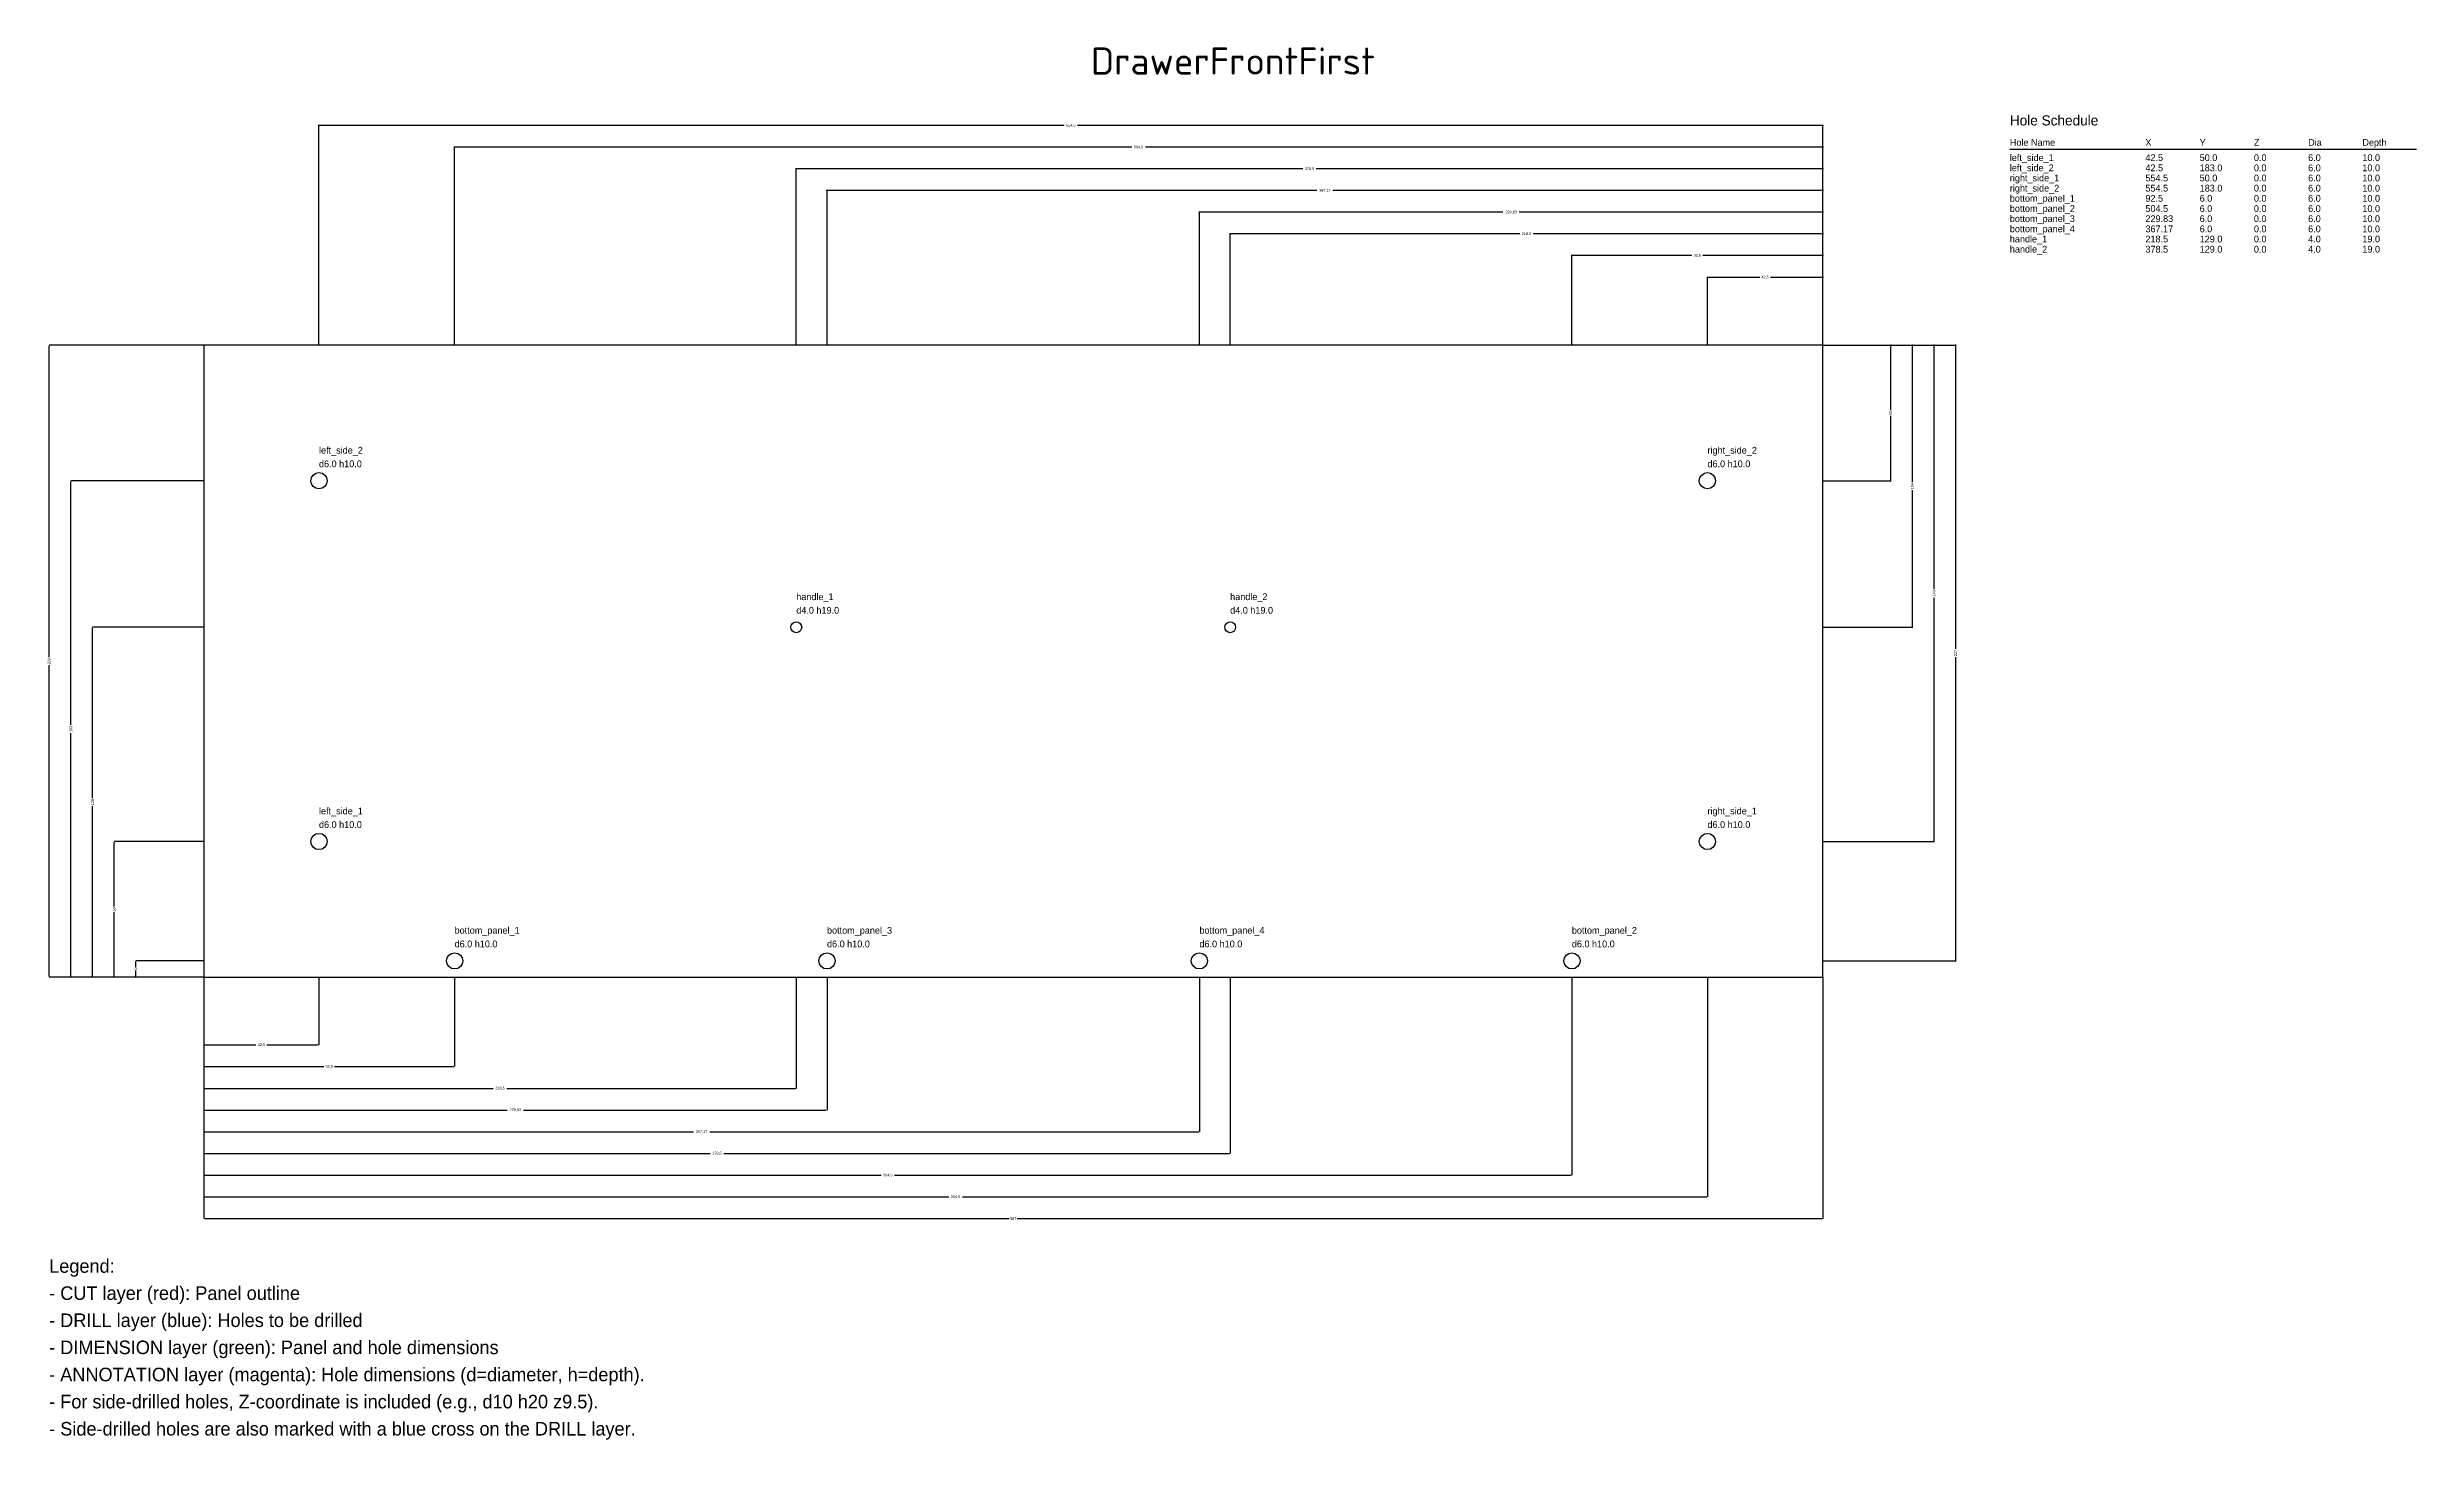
# Model space of a CAD drawing. Header units: millimetres. Extents: x -58 to 816, y -171 to 343.
import ezdxf
from ezdxf.enums import TextEntityAlignment as Align

# ---------------------------------------------------------------- set-up
doc = ezdxf.new("R2010")
doc.units = ezdxf.units.MM
for name, color, linetype in [('ANNOTATION', 6, 'Continuous'), ('CUT', 1, 'Continuous'), ('DIMENSION', 3, 'Continuous')]:
    doc.layers.add(name, color=color, linetype=linetype)
doc.styles.add('Title', font='ISOCPEUR.ttf')
doc.dimstyles.get("Standard").update_dxf_attribs({"dimtxt": 2.5, "dimasz": 2.5, "dimexe": 1.25, "dimexo": 0.625, "dimtad": 1, "dimtxsty": 'Standard', "dimcen": 2.5, "dimazin": 3, "dimtfac": 1, "dimtmove": 0, "dimatfit": 3})

# ---------------------------------------------------------------- blocks, each defined once
blk = doc.blocks.new('_CLOSEDFILLED')
at = {"color": 0, "linetype": 'ByBlock'}
blk.add_solid([(-1, 0.2), (0, 0), (-1, -0.2)], dxfattribs=at)
blk = doc.blocks.new('*D0')
for p, q in [((0, 0), (0, -25)), ((42.5, 0), (42.5, -25)), ((0.25, -25), (19.25, -25)), ((23.25, -25), (42.25, -25))]:
    blk.add_line(p, q)
at = {"layer": 'Defpoints'}
for p in [(0, 0), (42.5, 0), (0, -25)]:
    blk.add_point(p, dxfattribs=at)
at = {"layer": 'DIMENSION', "xscale": 0.25, "yscale": 0.25, "rotation": 180}
blk.add_blockref('_CLOSEDFILLED', (0, -25), dxfattribs=at)
at = {"layer": 'DIMENSION', "xscale": 0.25, "yscale": 0.25}
blk.add_blockref('_CLOSEDFILLED', (42.5, -25), dxfattribs=at)
at = {"layer": 'DIMENSION', "insert": (21.25, -25), "char_height": 1, "attachment_point": 5}
blk.add_mtext('42,5', dxfattribs=at)
blk = doc.blocks.new('*D2')
for p, q in [((0, 0), (0, -33)), ((92.5, 0), (92.5, -33)), ((0.25, -33), (44.25, -33)), ((48.25, -33), (92.25, -33))]:
    blk.add_line(p, q)
at = {"layer": 'Defpoints'}
for p in [(0, 0), (92.5, 0), (0, -33)]:
    blk.add_point(p, dxfattribs=at)
at = {"layer": 'DIMENSION', "xscale": 0.25, "yscale": 0.25, "rotation": 180}
blk.add_blockref('_CLOSEDFILLED', (0, -33), dxfattribs=at)
at = {"layer": 'DIMENSION', "xscale": 0.25, "yscale": 0.25}
blk.add_blockref('_CLOSEDFILLED', (92.5, -33), dxfattribs=at)
at = {"layer": 'DIMENSION', "insert": (46.25, -33), "char_height": 1, "attachment_point": 5}
blk.add_mtext('92,5', dxfattribs=at)
blk = doc.blocks.new('*D3')
for p, q in [((0, 0), (0, -41)), ((218.5, 0), (218.5, -41)), ((0.25, -41), (106.75, -41)), ((111.75, -41), (218.25, -41))]:
    blk.add_line(p, q)
at = {"layer": 'Defpoints'}
for p in [(0, 0), (218.5, 0), (0, -41)]:
    blk.add_point(p, dxfattribs=at)
at = {"layer": 'DIMENSION', "xscale": 0.25, "yscale": 0.25, "rotation": 180}
blk.add_blockref('_CLOSEDFILLED', (0, -41), dxfattribs=at)
at = {"layer": 'DIMENSION', "xscale": 0.25, "yscale": 0.25}
blk.add_blockref('_CLOSEDFILLED', (218.5, -41), dxfattribs=at)
at = {"layer": 'DIMENSION', "insert": (109.25, -41), "char_height": 1, "attachment_point": 5}
blk.add_mtext('218,5', dxfattribs=at)
blk = doc.blocks.new('*D4')
for p, q in [((0, 0), (0, -49)), ((229.83, 0), (229.83, -49)), ((0.25, -49), (111.915, -49)), ((117.915, -49), (229.58, -49))]:
    blk.add_line(p, q)
at = {"layer": 'Defpoints'}
for p in [(0, 0), (229.83, 0), (0, -49)]:
    blk.add_point(p, dxfattribs=at)
at = {"layer": 'DIMENSION', "xscale": 0.25, "yscale": 0.25, "rotation": 180}
blk.add_blockref('_CLOSEDFILLED', (0, -49), dxfattribs=at)
at = {"layer": 'DIMENSION', "xscale": 0.25, "yscale": 0.25}
blk.add_blockref('_CLOSEDFILLED', (229.83, -49), dxfattribs=at)
at = {"layer": 'DIMENSION', "insert": (114.915, -49), "char_height": 1, "attachment_point": 5}
blk.add_mtext('229,83', dxfattribs=at)
blk = doc.blocks.new('*D5')
for p, q in [((0, 0), (0, -57)), ((367.17, 0), (367.17, -57)), ((0.25, -57), (180.585, -57)), ((186.585, -57), (366.92, -57))]:
    blk.add_line(p, q)
at = {"layer": 'Defpoints'}
for p in [(0, 0), (367.17, 0), (0, -57)]:
    blk.add_point(p, dxfattribs=at)
at = {"layer": 'DIMENSION', "xscale": 0.25, "yscale": 0.25, "rotation": 180}
blk.add_blockref('_CLOSEDFILLED', (0, -57), dxfattribs=at)
at = {"layer": 'DIMENSION', "xscale": 0.25, "yscale": 0.25}
blk.add_blockref('_CLOSEDFILLED', (367.17, -57), dxfattribs=at)
at = {"layer": 'DIMENSION', "insert": (183.585, -57), "char_height": 1, "attachment_point": 5}
blk.add_mtext('367,17', dxfattribs=at)
blk = doc.blocks.new('*D6')
for p, q in [((0, 0), (0, -65)), ((378.5, 0), (378.5, -65)), ((0.25, -65), (186.75, -65)), ((191.75, -65), (378.25, -65))]:
    blk.add_line(p, q)
at = {"layer": 'Defpoints'}
for p in [(0, 0), (378.5, 0), (0, -65)]:
    blk.add_point(p, dxfattribs=at)
at = {"layer": 'DIMENSION', "xscale": 0.25, "yscale": 0.25, "rotation": 180}
blk.add_blockref('_CLOSEDFILLED', (0, -65), dxfattribs=at)
at = {"layer": 'DIMENSION', "xscale": 0.25, "yscale": 0.25}
blk.add_blockref('_CLOSEDFILLED', (378.5, -65), dxfattribs=at)
at = {"layer": 'DIMENSION', "insert": (189.25, -65), "char_height": 1, "attachment_point": 5}
blk.add_mtext('378,5', dxfattribs=at)
blk = doc.blocks.new('*D7')
for p, q in [((0, 0), (0, -73)), ((504.5, 0), (504.5, -73)), ((0.25, -73), (249.75, -73)), ((254.75, -73), (504.25, -73))]:
    blk.add_line(p, q)
at = {"layer": 'Defpoints'}
for p in [(0, 0), (504.5, 0), (0, -73)]:
    blk.add_point(p, dxfattribs=at)
at = {"layer": 'DIMENSION', "xscale": 0.25, "yscale": 0.25, "rotation": 180}
blk.add_blockref('_CLOSEDFILLED', (0, -73), dxfattribs=at)
at = {"layer": 'DIMENSION', "xscale": 0.25, "yscale": 0.25}
blk.add_blockref('_CLOSEDFILLED', (504.5, -73), dxfattribs=at)
at = {"layer": 'DIMENSION', "insert": (252.25, -73), "char_height": 1, "attachment_point": 5}
blk.add_mtext('504,5', dxfattribs=at)
blk = doc.blocks.new('*D8')
for p, q in [((0, 0), (0, -81)), ((554.5, 0), (554.5, -81)), ((0.25, -81), (274.75, -81)), ((279.75, -81), (554.25, -81))]:
    blk.add_line(p, q)
at = {"layer": 'Defpoints'}
for p in [(0, 0), (554.5, 0), (0, -81)]:
    blk.add_point(p, dxfattribs=at)
at = {"layer": 'DIMENSION', "xscale": 0.25, "yscale": 0.25, "rotation": 180}
blk.add_blockref('_CLOSEDFILLED', (0, -81), dxfattribs=at)
at = {"layer": 'DIMENSION', "xscale": 0.25, "yscale": 0.25}
blk.add_blockref('_CLOSEDFILLED', (554.5, -81), dxfattribs=at)
at = {"layer": 'DIMENSION', "insert": (277.25, -81), "char_height": 1, "attachment_point": 5}
blk.add_mtext('554,5', dxfattribs=at)
blk = doc.blocks.new('*D9')
for p, q in [((0, 0), (0, -89)), ((597, 0), (597, -89)), ((0.25, -89), (297, -89)), ((300, -89), (596.75, -89))]:
    blk.add_line(p, q)
at = {"layer": 'Defpoints'}
for p in [(0, 0), (597, 0), (0, -89)]:
    blk.add_point(p, dxfattribs=at)
at = {"layer": 'DIMENSION', "xscale": 0.25, "yscale": 0.25, "rotation": 180}
blk.add_blockref('_CLOSEDFILLED', (0, -89), dxfattribs=at)
at = {"layer": 'DIMENSION', "xscale": 0.25, "yscale": 0.25}
blk.add_blockref('_CLOSEDFILLED', (597, -89), dxfattribs=at)
at = {"layer": 'DIMENSION', "insert": (298.5, -89), "char_height": 1, "attachment_point": 5}
blk.add_mtext('597', dxfattribs=at)
blk = doc.blocks.new('*D10')
for p, q in [((573.75, 258), (554.25, 258)), ((554.5, 233), (554.5, 258)), ((597.25, 258), (577.75, 258)), ((597, 233), (597, 258))]:
    blk.add_line(p, q)
at = {"layer": 'Defpoints'}
for p in [(597, 258), (554.5, 233), (597, 233)]:
    blk.add_point(p, dxfattribs=at)
at = {"layer": 'DIMENSION', "xscale": 0.25, "yscale": 0.25}
blk.add_blockref('_CLOSEDFILLED', (554.5, 258), dxfattribs=at)
at = {"layer": 'DIMENSION', "xscale": 0.25, "yscale": 0.25, "rotation": 180}
blk.add_blockref('_CLOSEDFILLED', (597, 258), dxfattribs=at)
at = {"layer": 'DIMENSION', "insert": (575.75, 258), "char_height": 1, "attachment_point": 5}
blk.add_mtext('42,5', dxfattribs=at)
blk = doc.blocks.new('*D11')
for p, q in [((548.75, 266), (504.25, 266)), ((504.5, 233), (504.5, 266)), ((597.25, 266), (552.75, 266)), ((597, 233), (597, 266))]:
    blk.add_line(p, q)
at = {"layer": 'Defpoints'}
for p in [(597, 266), (504.5, 233), (597, 233)]:
    blk.add_point(p, dxfattribs=at)
at = {"layer": 'DIMENSION', "xscale": 0.25, "yscale": 0.25}
blk.add_blockref('_CLOSEDFILLED', (504.5, 266), dxfattribs=at)
at = {"layer": 'DIMENSION', "xscale": 0.25, "yscale": 0.25, "rotation": 180}
blk.add_blockref('_CLOSEDFILLED', (597, 266), dxfattribs=at)
at = {"layer": 'DIMENSION', "insert": (550.75, 266), "char_height": 1, "attachment_point": 5}
blk.add_mtext('92,5', dxfattribs=at)
blk = doc.blocks.new('*D12')
for p, q in [((485.25, 274), (378.25, 274)), ((378.5, 233), (378.5, 274)), ((597.25, 274), (490.25, 274)), ((597, 233), (597, 274))]:
    blk.add_line(p, q)
at = {"layer": 'Defpoints'}
for p in [(597, 274), (378.5, 233), (597, 233)]:
    blk.add_point(p, dxfattribs=at)
at = {"layer": 'DIMENSION', "xscale": 0.25, "yscale": 0.25}
blk.add_blockref('_CLOSEDFILLED', (378.5, 274), dxfattribs=at)
at = {"layer": 'DIMENSION', "xscale": 0.25, "yscale": 0.25, "rotation": 180}
blk.add_blockref('_CLOSEDFILLED', (597, 274), dxfattribs=at)
at = {"layer": 'DIMENSION', "insert": (487.75, 274), "char_height": 1, "attachment_point": 5}
blk.add_mtext('218,5', dxfattribs=at)
blk = doc.blocks.new('*D13')
for p, q in [((479.085, 282), (366.92, 282)), ((367.17, 233), (367.17, 282)), ((597.25, 282), (485.085, 282)), ((597, 233), (597, 282))]:
    blk.add_line(p, q)
at = {"layer": 'Defpoints'}
for p in [(597, 282), (367.17, 233), (597, 233)]:
    blk.add_point(p, dxfattribs=at)
at = {"layer": 'DIMENSION', "xscale": 0.25, "yscale": 0.25}
blk.add_blockref('_CLOSEDFILLED', (367.17, 282), dxfattribs=at)
at = {"layer": 'DIMENSION', "xscale": 0.25, "yscale": 0.25, "rotation": 180}
blk.add_blockref('_CLOSEDFILLED', (597, 282), dxfattribs=at)
at = {"layer": 'DIMENSION', "insert": (482.085, 282), "char_height": 1, "attachment_point": 5}
blk.add_mtext('229,83', dxfattribs=at)
blk = doc.blocks.new('*D14')
for p, q in [((410.415, 290), (229.58, 290)), ((229.83, 233), (229.83, 290)), ((597.25, 290), (416.415, 290)), ((597, 233), (597, 290))]:
    blk.add_line(p, q)
at = {"layer": 'Defpoints'}
for p in [(597, 290), (229.83, 233), (597, 233)]:
    blk.add_point(p, dxfattribs=at)
at = {"layer": 'DIMENSION', "xscale": 0.25, "yscale": 0.25}
blk.add_blockref('_CLOSEDFILLED', (229.83, 290), dxfattribs=at)
at = {"layer": 'DIMENSION', "xscale": 0.25, "yscale": 0.25, "rotation": 180}
blk.add_blockref('_CLOSEDFILLED', (597, 290), dxfattribs=at)
at = {"layer": 'DIMENSION', "insert": (413.415, 290), "char_height": 1, "attachment_point": 5}
blk.add_mtext('367,17', dxfattribs=at)
blk = doc.blocks.new('*D15')
for p, q in [((405.25, 298), (218.25, 298)), ((218.5, 233), (218.5, 298)), ((597.25, 298), (410.25, 298)), ((597, 233), (597, 298))]:
    blk.add_line(p, q)
at = {"layer": 'Defpoints'}
for p in [(597, 298), (218.5, 233), (597, 233)]:
    blk.add_point(p, dxfattribs=at)
at = {"layer": 'DIMENSION', "xscale": 0.25, "yscale": 0.25}
blk.add_blockref('_CLOSEDFILLED', (218.5, 298), dxfattribs=at)
at = {"layer": 'DIMENSION', "xscale": 0.25, "yscale": 0.25, "rotation": 180}
blk.add_blockref('_CLOSEDFILLED', (597, 298), dxfattribs=at)
at = {"layer": 'DIMENSION', "insert": (407.75, 298), "char_height": 1, "attachment_point": 5}
blk.add_mtext('378,5', dxfattribs=at)
blk = doc.blocks.new('*D16')
for p, q in [((342.25, 306), (92.25, 306)), ((92.5, 233), (92.5, 306)), ((597.25, 306), (347.25, 306)), ((597, 233), (597, 306))]:
    blk.add_line(p, q)
at = {"layer": 'Defpoints'}
for p in [(597, 306), (92.5, 233), (597, 233)]:
    blk.add_point(p, dxfattribs=at)
at = {"layer": 'DIMENSION', "xscale": 0.25, "yscale": 0.25}
blk.add_blockref('_CLOSEDFILLED', (92.5, 306), dxfattribs=at)
at = {"layer": 'DIMENSION', "xscale": 0.25, "yscale": 0.25, "rotation": 180}
blk.add_blockref('_CLOSEDFILLED', (597, 306), dxfattribs=at)
at = {"layer": 'DIMENSION', "insert": (344.75, 306), "char_height": 1, "attachment_point": 5}
blk.add_mtext('504,5', dxfattribs=at)
blk = doc.blocks.new('*D17')
for p, q in [((317.25, 314), (42.25, 314)), ((42.5, 233), (42.5, 314)), ((597.25, 314), (322.25, 314)), ((597, 233), (597, 314))]:
    blk.add_line(p, q)
at = {"layer": 'Defpoints'}
for p in [(597, 314), (42.5, 233), (597, 233)]:
    blk.add_point(p, dxfattribs=at)
at = {"layer": 'DIMENSION', "xscale": 0.25, "yscale": 0.25}
blk.add_blockref('_CLOSEDFILLED', (42.5, 314), dxfattribs=at)
at = {"layer": 'DIMENSION', "xscale": 0.25, "yscale": 0.25, "rotation": 180}
blk.add_blockref('_CLOSEDFILLED', (597, 314), dxfattribs=at)
at = {"layer": 'DIMENSION', "insert": (319.75, 314), "char_height": 1, "attachment_point": 5}
blk.add_mtext('554,5', dxfattribs=at)
blk = doc.blocks.new('*D18')
for p, q in [((0, 6), (-25, 6)), ((-25, 3.5), (-25, 5.75)), ((-25, 0.25), (-25, 2.5)), ((0, 0), (-25, 0))]:
    blk.add_line(p, q)
at = {"layer": 'Defpoints'}
for p in [(-25, 0), (0, 6), (0, 0)]:
    blk.add_point(p, dxfattribs=at)
at = {"layer": 'DIMENSION', "xscale": 0.25, "yscale": 0.25}
for p, rotation in [((-25, 6), 90), ((-25, 0), 270)]:
    blk.add_blockref('_CLOSEDFILLED', p, dxfattribs=dict(at, rotation=rotation))
at = {"layer": 'DIMENSION', "insert": (-25, 3), "char_height": 1, "attachment_point": 5, "rotation": 90}
blk.add_mtext('6', dxfattribs=at)
blk = doc.blocks.new('*D19')
for p, q in [((0, 50), (-33, 50)), ((-33, 26), (-33, 49.75)), ((-33, 0.25), (-33, 24)), ((0, 0), (-33, 0))]:
    blk.add_line(p, q)
at = {"layer": 'Defpoints'}
for p in [(0, 50), (-33, 0), (0, 0)]:
    blk.add_point(p, dxfattribs=at)
at = {"layer": 'DIMENSION', "xscale": 0.25, "yscale": 0.25}
for p, rotation in [((-33, 50), 90), ((-33, 0), 270)]:
    blk.add_blockref('_CLOSEDFILLED', p, dxfattribs=dict(at, rotation=rotation))
at = {"layer": 'DIMENSION', "insert": (-33, 25), "char_height": 1, "attachment_point": 5, "rotation": 90}
blk.add_mtext('50', dxfattribs=at)
blk = doc.blocks.new('*D20')
for p, q in [((0, 129), (-41, 129)), ((-41, 66), (-41, 128.75)), ((-41, 0.25), (-41, 63)), ((0, 0), (-41, 0))]:
    blk.add_line(p, q)
at = {"layer": 'Defpoints'}
for p in [(0, 129), (-41, 0), (0, 0)]:
    blk.add_point(p, dxfattribs=at)
at = {"layer": 'DIMENSION', "xscale": 0.25, "yscale": 0.25}
for p, rotation in [((-41, 129), 90), ((-41, 0), 270)]:
    blk.add_blockref('_CLOSEDFILLED', p, dxfattribs=dict(at, rotation=rotation))
at = {"layer": 'DIMENSION', "insert": (-41, 64.5), "char_height": 1, "attachment_point": 5, "rotation": 90}
blk.add_mtext('129', dxfattribs=at)
blk = doc.blocks.new('*D21')
for p, q in [((0, 183), (-49, 183)), ((-49, 93), (-49, 182.75)), ((-49, 0.25), (-49, 90)), ((0, 0), (-49, 0))]:
    blk.add_line(p, q)
at = {"layer": 'Defpoints'}
for p in [(0, 183), (-49, 0), (0, 0)]:
    blk.add_point(p, dxfattribs=at)
at = {"layer": 'DIMENSION', "xscale": 0.25, "yscale": 0.25}
for p, rotation in [((-49, 183), 90), ((-49, 0), 270)]:
    blk.add_blockref('_CLOSEDFILLED', p, dxfattribs=dict(at, rotation=rotation))
at = {"layer": 'DIMENSION', "insert": (-49, 91.5), "char_height": 1, "attachment_point": 5, "rotation": 90}
blk.add_mtext('183', dxfattribs=at)
blk = doc.blocks.new('*D22')
for p, q in [((0, 233), (-57, 233)), ((-57, 118), (-57, 232.75)), ((-57, 0.25), (-57, 115)), ((0, 0), (-57, 0))]:
    blk.add_line(p, q)
at = {"layer": 'Defpoints'}
for p in [(0, 233), (-57, 0), (0, 0)]:
    blk.add_point(p, dxfattribs=at)
at = {"layer": 'DIMENSION', "xscale": 0.25, "yscale": 0.25}
for p, rotation in [((-57, 233), 90), ((-57, 0), 270)]:
    blk.add_blockref('_CLOSEDFILLED', p, dxfattribs=dict(at, rotation=rotation))
at = {"layer": 'DIMENSION', "insert": (-57, 116.5), "char_height": 1, "attachment_point": 5, "rotation": 90}
blk.add_mtext('233', dxfattribs=at)
blk = doc.blocks.new('*D23')
for p, q in [((597, 233), (622, 233)), ((622, 233.25), (622, 209)), ((622, 207), (622, 182.75)), ((597, 183), (622, 183))]:
    blk.add_line(p, q)
at = {"layer": 'Defpoints'}
for p in [(597, 233), (622, 233), (597, 183)]:
    blk.add_point(p, dxfattribs=at)
at = {"layer": 'DIMENSION', "xscale": 0.25, "yscale": 0.25}
for p, rotation in [((622, 233), 270), ((622, 183), 90)]:
    blk.add_blockref('_CLOSEDFILLED', p, dxfattribs=dict(at, rotation=rotation))
at = {"layer": 'DIMENSION', "insert": (622, 208), "char_height": 1, "attachment_point": 5, "rotation": 90}
blk.add_mtext('50', dxfattribs=at)
blk = doc.blocks.new('*D24')
for p, q in [((597, 233), (630, 233)), ((630, 233.25), (630, 182.5)), ((630, 179.5), (630, 128.75)), ((597, 129), (630, 129))]:
    blk.add_line(p, q)
at = {"layer": 'Defpoints'}
for p in [(597, 233), (630, 233), (597, 129)]:
    blk.add_point(p, dxfattribs=at)
at = {"layer": 'DIMENSION', "xscale": 0.25, "yscale": 0.25}
for p, rotation in [((630, 233), 270), ((630, 129), 90)]:
    blk.add_blockref('_CLOSEDFILLED', p, dxfattribs=dict(at, rotation=rotation))
at = {"layer": 'DIMENSION', "insert": (630, 181), "char_height": 1, "attachment_point": 5, "rotation": 90}
blk.add_mtext('104', dxfattribs=at)
blk = doc.blocks.new('*D25')
for p, q in [((597, 233), (638, 233)), ((638, 233.25), (638, 143)), ((638, 140), (638, 49.75)), ((597, 50), (638, 50))]:
    blk.add_line(p, q)
at = {"layer": 'Defpoints'}
for p in [(597, 233), (638, 233), (597, 50)]:
    blk.add_point(p, dxfattribs=at)
at = {"layer": 'DIMENSION', "xscale": 0.25, "yscale": 0.25}
for p, rotation in [((638, 233), 270), ((638, 50), 90)]:
    blk.add_blockref('_CLOSEDFILLED', p, dxfattribs=dict(at, rotation=rotation))
at = {"layer": 'DIMENSION', "insert": (638, 141.5), "char_height": 1, "attachment_point": 5, "rotation": 90}
blk.add_mtext('183', dxfattribs=at)
blk = doc.blocks.new('*D26')
for p, q in [((597, 233), (646, 233)), ((646, 233.25), (646, 121)), ((646, 118), (646, 5.75)), ((597, 6), (646, 6))]:
    blk.add_line(p, q)
at = {"layer": 'Defpoints'}
for p in [(597, 233), (646, 233), (597, 6)]:
    blk.add_point(p, dxfattribs=at)
at = {"layer": 'DIMENSION', "xscale": 0.25, "yscale": 0.25}
for p, rotation in [((646, 233), 270), ((646, 6), 90)]:
    blk.add_blockref('_CLOSEDFILLED', p, dxfattribs=dict(at, rotation=rotation))
at = {"layer": 'DIMENSION', "insert": (646, 119.5), "char_height": 1, "attachment_point": 5, "rotation": 90}
blk.add_mtext('227', dxfattribs=at)

msp = doc.modelspace()

# ---------------------------------------------------------------- linework, layer by layer
at = {"layer": 'ANNOTATION'}
msp.add_line((666, 305.25), (816, 305.25), dxfattribs=at)
at = {"layer": 'CUT'}
for p, q in [((597, 233), (0, 233)), ((0, 233), (0, 0)), ((597, 0), (597, 233)), ((39.5, 183), (39.7284, 184.148)), ((39.7284, 184.148), (40.3787, 185.121)), ((40.3787, 185.121), (41.3519, 185.772)), ((41.3519, 185.772), (42.5, 186)), ((42.5, 186), (43.648, 185.772)), ((43.648, 185.772), (44.6213, 185.121)), ((44.6213, 185.121), (45.2716, 184.148)), ((45.2716, 184.148), (45.5, 183)), ((551.5, 183), (551.728, 184.148)), ((551.728, 184.148), (552.379, 185.121)), ((552.379, 185.121), (553.352, 185.772)), ((553.352, 185.772), (554.5, 186)), ((554.5, 186), (555.648, 185.772)), ((555.648, 185.772), (556.621, 185.121)), ((556.621, 185.121), (557.272, 184.148)), ((557.272, 184.148), (557.5, 183)), ((39.7284, 181.852), (39.5, 183)), ((40.3787, 180.879), (39.7284, 181.852)), ((41.3519, 180.228), (40.3787, 180.879)), ((42.5, 180), (41.3519, 180.228)), ((43.648, 180.228), (42.5, 180)), ((44.6213, 180.879), (43.648, 180.228)), ((45.2716, 181.852), (44.6213, 180.879)), ((45.5, 183), (45.2716, 181.852)), ((551.728, 181.852), (551.5, 183)), ((552.379, 180.879), (551.728, 181.852)), ((553.352, 180.228), (552.379, 180.879)), ((554.5, 180), (553.352, 180.228)), ((555.648, 180.228), (554.5, 180)), ((556.621, 180.879), (555.648, 180.228)), ((557.272, 181.852), (556.621, 180.879)), ((557.5, 183), (557.272, 181.852)), ((216.5, 129), (216.652, 129.765)), ((216.652, 128.235), (216.5, 129)), ((216.652, 129.765), (217.086, 130.414)), ((217.086, 127.586), (216.652, 128.235)), ((217.086, 130.414), (217.735, 130.848)), ((217.735, 127.152), (217.086, 127.586)), ((217.735, 130.848), (218.5, 131)), ((218.5, 127), (217.735, 127.152)), ((218.5, 131), (219.265, 130.848)), ((219.265, 127.152), (218.5, 127)), ((219.265, 130.848), (219.914, 130.414)), ((219.914, 127.586), (219.265, 127.152)), ((219.914, 130.414), (220.348, 129.765)), ((220.348, 128.235), (219.914, 127.586)), ((220.348, 129.765), (220.5, 129)), ((220.5, 129), (220.348, 128.235)), ((376.5, 129), (376.652, 129.765)), ((376.652, 128.235), (376.5, 129)), ((376.652, 129.765), (377.086, 130.414)), ((377.086, 127.586), (376.652, 128.235)), ((377.086, 130.414), (377.735, 130.848)), ((377.735, 127.152), (377.086, 127.586)), ((377.735, 130.848), (378.5, 131)), ((378.5, 127), (377.735, 127.152)), ((378.5, 131), (379.265, 130.848)), ((379.265, 127.152), (378.5, 127)), ((379.265, 130.848), (379.914, 130.414)), ((379.914, 127.586), (379.265, 127.152)), ((379.914, 130.414), (380.348, 129.765)), ((380.348, 128.235), (379.914, 127.586)), ((380.348, 129.765), (380.5, 129)), ((380.5, 129), (380.348, 128.235)), ((40.3787, 52.1213), (41.3519, 52.7716)), ((41.3519, 52.7716), (42.5, 53)), ((42.5, 53), (43.648, 52.7716)), ((43.648, 52.7716), (44.6213, 52.1213)), ((552.379, 52.1213), (553.352, 52.7716)), ((553.352, 52.7716), (554.5, 53)), ((554.5, 53), (555.648, 52.7716)), ((555.648, 52.7716), (556.621, 52.1213)), ((39.5, 50), (39.7284, 51.148)), ((39.7284, 48.8519), (39.5, 50)), ((39.7284, 51.148), (40.3787, 52.1213)), ((40.3787, 47.8787), (39.7284, 48.8519)), ((41.3519, 47.2284), (40.3787, 47.8787)), ((42.5, 47), (41.3519, 47.2284)), ((43.648, 47.2284), (42.5, 47)), ((44.6213, 47.8787), (43.648, 47.2284)), ((44.6213, 52.1213), (45.2716, 51.148)), ((45.2716, 48.8519), (44.6213, 47.8787)), ((45.2716, 51.148), (45.5, 50)), ((45.5, 50), (45.2716, 48.8519)), ((551.5, 50), (551.728, 51.148)), ((551.728, 48.8519), (551.5, 50)), ((551.728, 51.148), (552.379, 52.1213)), ((552.379, 47.8787), (551.728, 48.8519)), ((553.352, 47.2284), (552.379, 47.8787)), ((554.5, 47), (553.352, 47.2284)), ((555.648, 47.2284), (554.5, 47)), ((556.621, 47.8787), (555.648, 47.2284)), ((556.621, 52.1213), (557.272, 51.148)), ((557.272, 48.8519), (556.621, 47.8787)), ((557.272, 51.148), (557.5, 50)), ((557.5, 50), (557.272, 48.8519)), ((90.3787, 8.12132), (91.3519, 8.77164)), ((91.3519, 8.77164), (92.5, 9)), ((92.5, 9), (93.648, 8.77164)), ((93.648, 8.77164), (94.6213, 8.12132)), ((227.712, 8.12132), (228.685, 8.77164)), ((228.685, 8.77164), (229.833, 9)), ((229.833, 9), (230.981, 8.77164)), ((230.981, 8.77164), (231.955, 8.12132)), ((365.045, 8.12132), (366.019, 8.77164)), ((366.019, 8.77164), (367.167, 9)), ((367.167, 9), (368.315, 8.77164)), ((368.315, 8.77164), (369.288, 8.12132)), ((502.379, 8.12132), (503.352, 8.77164)), ((503.352, 8.77164), (504.5, 9)), ((504.5, 9), (505.648, 8.77164)), ((505.648, 8.77164), (506.621, 8.12132)), ((0, 0), (597, 0)), ((89.5, 6), (89.7284, 7.14805)), ((89.7284, 4.85195), (89.5, 6)), ((89.7284, 7.14805), (90.3787, 8.12132)), ((90.3787, 3.87868), (89.7284, 4.85195)), ((91.3519, 3.22836), (90.3787, 3.87868)), ((92.5, 3), (91.3519, 3.22836)), ((93.648, 3.22836), (92.5, 3)), ((94.6213, 3.87868), (93.648, 3.22836)), ((94.6213, 8.12132), (95.2716, 7.14805)), ((95.2716, 4.85195), (94.6213, 3.87868)), ((95.2716, 7.14805), (95.5, 6)), ((95.5, 6), (95.2716, 4.85195)), ((226.833, 6), (227.062, 7.14805)), ((227.062, 4.85195), (226.833, 6)), ((227.062, 7.14805), (227.712, 8.12132)), ((227.712, 3.87868), (227.062, 4.85195)), ((228.685, 3.22836), (227.712, 3.87868)), ((229.833, 3), (228.685, 3.22836)), ((230.981, 3.22836), (229.833, 3)), ((231.955, 3.87868), (230.981, 3.22836)), ((231.955, 8.12132), (232.605, 7.14805)), ((232.605, 4.85195), (231.955, 3.87868)), ((232.605, 7.14805), (232.833, 6)), ((232.833, 6), (232.605, 4.85195)), ((364.167, 6), (364.395, 7.14805)), ((364.395, 4.85195), (364.167, 6)), ((364.395, 7.14805), (365.045, 8.12132)), ((365.045, 3.87868), (364.395, 4.85195)), ((366.019, 3.22836), (365.045, 3.87868)), ((367.167, 3), (366.019, 3.22836)), ((368.315, 3.22836), (367.167, 3)), ((369.288, 3.87868), (368.315, 3.22836)), ((369.288, 8.12132), (369.938, 7.14805)), ((369.938, 4.85195), (369.288, 3.87868)), ((369.938, 7.14805), (370.167, 6)), ((370.167, 6), (369.938, 4.85195)), ((501.5, 6), (501.728, 7.14805)), ((501.728, 4.85195), (501.5, 6)), ((501.728, 7.14805), (502.379, 8.12132)), ((502.379, 3.87868), (501.728, 4.85195)), ((503.352, 3.22836), (502.379, 3.87868)), ((504.5, 3), (503.352, 3.22836)), ((505.648, 3.22836), (504.5, 3)), ((506.621, 3.87868), (505.648, 3.22836)), ((506.621, 8.12132), (507.272, 7.14805)), ((507.272, 4.85195), (506.621, 3.87868)), ((507.272, 7.14805), (507.5, 6)), ((507.5, 6), (507.272, 4.85195))]:
    msp.add_line(p, q, dxfattribs=at)

# ---------------------------------------------------------------- texts
at = {"layer": 'ANNOTATION', "style": 'Title'}
msp.add_text('DrawerFrontFirst', height=10, dxfattribs=at).set_placement((379.5, 337.75), align=Align.MIDDLE_CENTER)
at = {"layer": 'ANNOTATION'}
for s, height, p in [('Hole Schedule', 3.75, (666, 314)), ('Hole Name', 2.5, (666, 306.5)), ('X', 2.5, (716, 306.5)), ('Y', 2.5, (736, 306.5)), ('Z', 2.5, (756, 306.5)), ('Dia', 2.5, (776, 306.5)), ('Depth', 2.5, (796, 306.5)), ('left_side_1', 2.5, (666, 300.875)), ('left_side_2', 2.5, (666, 297.125)), ('42.5', 2.5, (716, 300.875)), ('42.5', 2.5, (716, 297.125)), ('50.0', 2.5, (736, 300.875)), ('183.0', 2.5, (736, 297.125)), ('0.0', 2.5, (756, 300.875)), ('0.0', 2.5, (756, 297.125)), ('6.0', 2.5, (776, 300.875)), ('6.0', 2.5, (776, 297.125)), ('10.0', 2.5, (796, 300.875)), ('10.0', 2.5, (796, 297.125)), ('bottom_panel_1', 2.5, (666, 285.875)), ('right_side_1', 2.5, (666, 293.375)), ('right_side_2', 2.5, (666, 289.625)), ('554.5', 2.5, (716, 293.375)), ('554.5', 2.5, (716, 289.625)), ('92.5', 2.5, (716, 285.875)), ('50.0', 2.5, (736, 293.375)), ('6.0', 2.5, (736, 285.875)), ('183.0', 2.5, (736, 289.625)), ('0.0', 2.5, (756, 293.375)), ('0.0', 2.5, (756, 289.625)), ('0.0', 2.5, (756, 285.875)), ('6.0', 2.5, (776, 293.375)), ('6.0', 2.5, (776, 289.625)), ('6.0', 2.5, (776, 285.875)), ('10.0', 2.5, (796, 293.375)), ('10.0', 2.5, (796, 289.625)), ('10.0', 2.5, (796, 285.875)), ('bottom_panel_2', 2.5, (666, 282.125)), ('bottom_panel_3', 2.5, (666, 278.375)), ('504.5', 2.5, (716, 282.125)), ('229.83', 2.5, (716, 278.375)), ('6.0', 2.5, (736, 282.125)), ('6.0', 2.5, (736, 278.375)), ('0.0', 2.5, (756, 282.125)), ('0.0', 2.5, (756, 278.375)), ('6.0', 2.5, (776, 282.125)), ('6.0', 2.5, (776, 278.375)), ('10.0', 2.5, (796, 282.125)), ('10.0', 2.5, (796, 278.375)), ('bottom_panel_4', 2.5, (666, 274.625)), ('handle_1', 2.5, (666, 270.875)), ('367.17', 2.5, (716, 274.625)), ('218.5', 2.5, (716, 270.875)), ('6.0', 2.5, (736, 274.625)), ('129.0', 2.5, (736, 270.875)), ('0.0', 2.5, (756, 274.625)), ('0.0', 2.5, (756, 270.875)), ('4.0', 2.5, (776, 270.875)), ('6.0', 2.5, (776, 274.625)), ('10.0', 2.5, (796, 274.625)), ('19.0', 2.5, (796, 270.875)), ('handle_2', 2.5, (666, 267.125)), ('378.5', 2.5, (716, 267.125)), ('129.0', 2.5, (736, 267.125)), ('0.0', 2.5, (756, 267.125)), ('4.0', 2.5, (776, 267.125)), ('19.0', 2.5, (796, 267.125)), ('left_side_2', 2.5, (42.5, 193)), ('right_side_2', 2.5, (554.5, 193)), ('d6.0 h10.0', 2.5, (42.5, 188)), ('d6.0 h10.0', 2.5, (554.5, 188)), ('handle_1', 2.5, (218.5, 139)), ('handle_2', 2.5, (378.5, 139)), ('d4.0 h19.0', 2.5, (218.5, 134)), ('d4.0 h19.0', 2.5, (378.5, 134)), ('left_side_1', 2.5, (42.5, 60)), ('right_side_1', 2.5, (554.5, 60)), ('d6.0 h10.0', 2.5, (42.5, 55)), ('d6.0 h10.0', 2.5, (554.5, 55)), ('bottom_panel_1', 2.5, (92.5, 16)), ('bottom_panel_3', 2.5, (229.833, 16)), ('bottom_panel_4', 2.5, (367.167, 16)), ('bottom_panel_2', 2.5, (504.5, 16)), ('d6.0 h10.0', 2.5, (92.5, 11)), ('d6.0 h10.0', 2.5, (229.833, 11)), ('d6.0 h10.0', 2.5, (367.167, 11)), ('d6.0 h10.0', 2.5, (504.5, 11)), ('Legend:', 5, (-57, -109)), ('- CUT layer (red): Panel outline', 5, (-57, -119)), ('- DRILL layer (blue): Holes to be drilled', 5, (-57, -129)), ('- DIMENSION layer (green): Panel and hole dimensions', 5, (-57, -139)), ('- ANNOTATION layer (magenta): Hole dimensions (d=diameter, h=depth).', 5, (-57, -149)), ('- For side-drilled holes, Z-coordinate is included (e.g., d10 h20 z9.5).', 5, (-57, -159)), ('- Side-drilled holes are also marked with a blue cross on the DRILL layer.', 5, (-57, -169))]:
    msp.add_text(s, height=height, dxfattribs=at).set_placement(p)

# ---------------------------------------------------------------- dimensions: what is measured, and where the dimension line sits
at = {"layer": 'DIMENSION'}
for base, p1, p2, picture, middle in [((597, 314), (597, 233), (42.5, 233), '*D17', (319.75, 314)), ((597, 306), (597, 233), (92.5, 233), '*D16', (344.75, 306)), ((597, 298), (597, 233), (218.5, 233), '*D15', (407.75, 298)), ((597, 290), (597, 233), (229.83, 233), '*D14', (413.415, 290)), ((597, 282), (597, 233), (367.17, 233), '*D13', (482.085, 282)), ((597, 274), (597, 233), (378.5, 233), '*D12', (487.75, 274)), ((597, 266), (597, 233), (504.5, 233), '*D11', (550.75, 266)), ((597, 258), (597, 233), (554.5, 233), '*D10', (575.75, 258)), ((0, -25), (0, 0), (42.5, 0), '*D0', (21.25, -25)), ((0, -33), (0, 0), (92.5, 0), '*D2', (46.25, -33)), ((0, -41), (0, 0), (218.5, 0), '*D3', (109.25, -41)), ((0, -49), (0, 0), (229.83, 0), '*D4', (114.915, -49)), ((0, -57), (0, 0), (367.17, 0), '*D5', (183.585, -57)), ((0, -65), (0, 0), (378.5, 0), '*D6', (189.25, -65)), ((0, -73), (0, 0), (504.5, 0), '*D7', (252.25, -73)), ((0, -81), (0, 0), (554.5, 0), '*D8', (277.25, -81)), ((0, -89), (0, 0), (597, 0), '*D9', (298.5, -89))]:
    dim = msp.add_linear_dim(base=base, p1=p1, p2=p2, dimstyle='Standard', dxfattribs=at)
    dim.commit()
    dim.dimension.update_dxf_attribs({"geometry": picture, "text_midpoint": middle})
for base, p1, p2, picture, middle in [((-57, 0), (0, 0), (0, 233), '*D22', (-57, 116.5)), ((622, 233), (597, 233), (597, 183), '*D23', (622, 208)), ((630, 233), (597, 233), (597, 129), '*D24', (630, 181)), ((638, 233), (597, 233), (597, 50), '*D25', (638, 141.5)), ((646, 233), (597, 233), (597, 6), '*D26', (646, 119.5)), ((-49, 0), (0, 0), (0, 183), '*D21', (-49, 91.5)), ((-41, 0), (0, 0), (0, 129), '*D20', (-41, 64.5)), ((-33, 0), (0, 0), (0, 50), '*D19', (-33, 25)), ((-25, 0), (0, 0), (0, 6), '*D18', (-25, 3))]:
    dim = msp.add_linear_dim(base=base, p1=p1, p2=p2, angle=90, dimstyle='Standard', dxfattribs=at)
    dim.commit()
    dim.dimension.update_dxf_attribs({"geometry": picture, "text_midpoint": middle})

doc.saveas('drawing.dxf')
